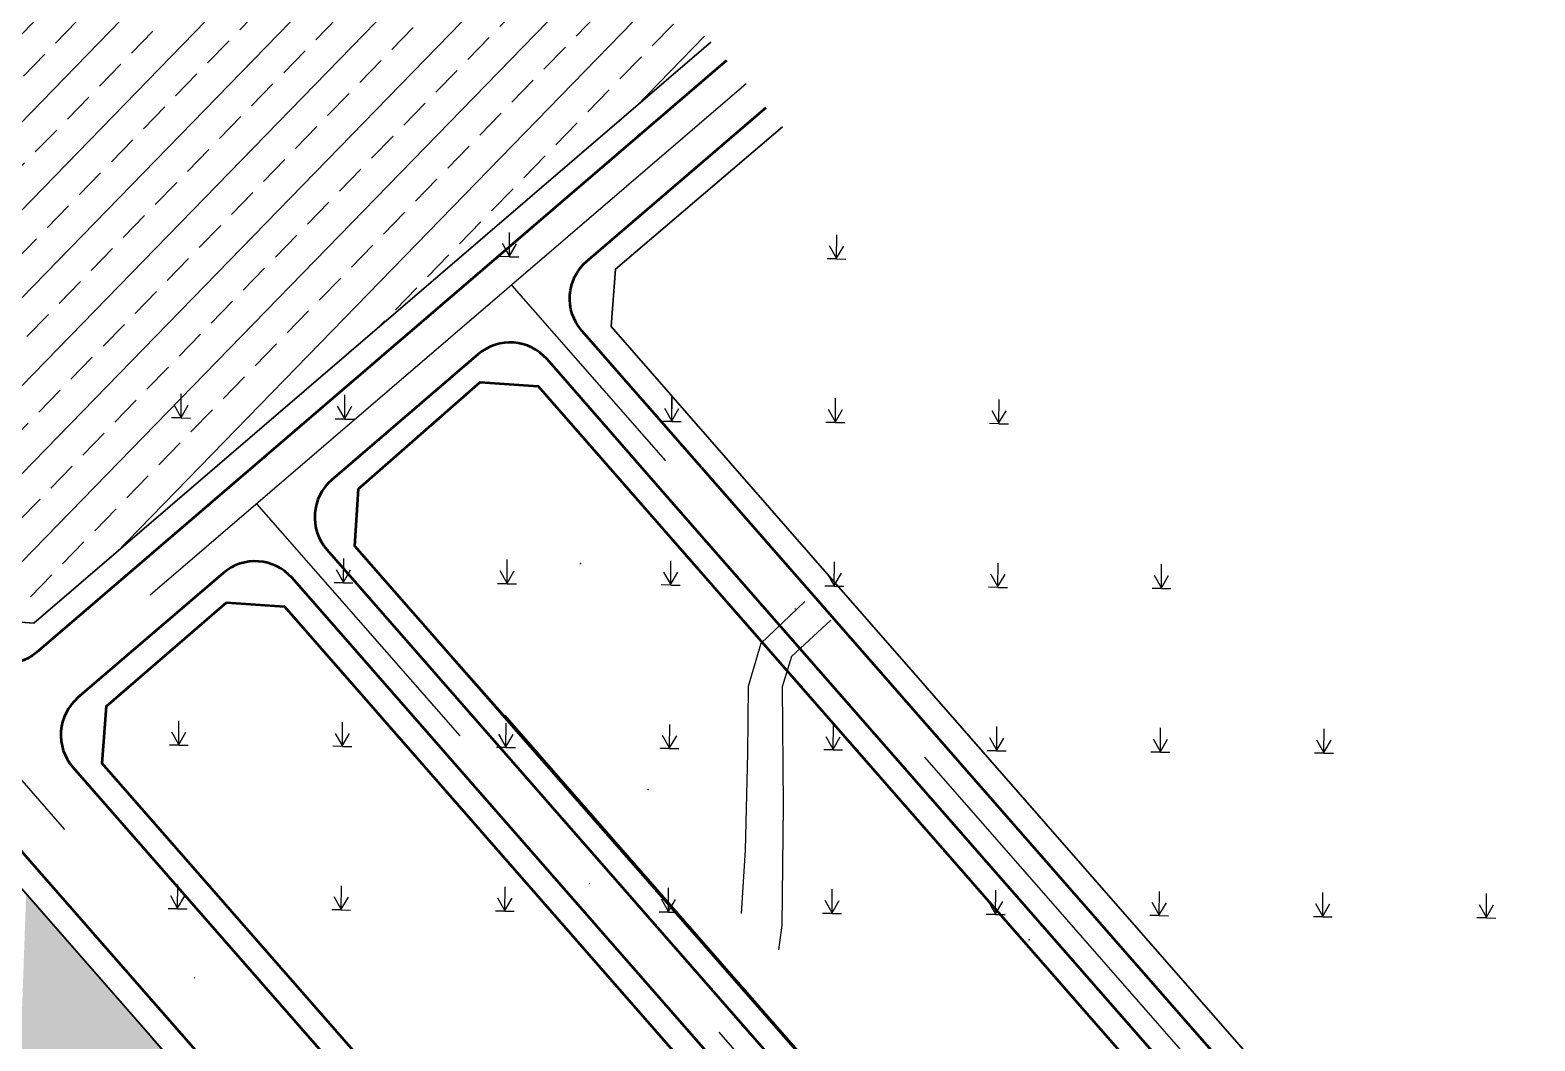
# Model space of a CAD drawing. Extents: x 577299 to 581055, y 2342699 to 2346415.
# Drawn here: x 579145.6 to 579329.5, y 2345223.4 to 2345346.9 of the extents above; entities that cross this region are included whole.
import ezdxf

# ---------------------------------------------------------------- set-up
doc = ezdxf.new("R2010")
doc.units = 0
doc.header["$LTSCALE"] = 10
doc.header["$MEASUREMENT"] = 0
doc.linetypes.add('ACAD_ISO10W100', pattern=[18, 12, -3, 0, -3])
doc.linetypes.add('CENTER', pattern=[2, 1.25, -0.25, 0.25, -0.25])
for name, color, linetype, lineweight in [('1-hchungcu', 40, 'Continuous', 35), ('bo-chungcu-tt', 30, 'Continuous', 25), ('bo-tdc', 32, 'Continuous', 50), ('whe', 142, 'Continuous', 35), ('wlong-duong', 40, 'Continuous', 53)]:
    doc.layers.add(name, color=color, linetype=linetype, lineweight=lineweight)
for name, color, linetype in [('BoCo', 103, 'Continuous'), ('CAY-NN', 3, 'Continuous'), ('cayxanh', 74, 'Continuous'), ('POINT', 8, 'Continuous'), ('THUA', 60, 'Continuous'), ('Tim dg', 6, 'CENTER')]:
    doc.layers.add(name, color=color, linetype=linetype)

msp = doc.modelspace()

# ---------------------------------------------------------------- hatches: boundary and pattern name
at = {"layer": '1-hchungcu', "extrusion": (-8.80861e-05, -0.0001149, 1)}
h = msp.add_hatch(dxfattribs=at)
h.set_pattern_fill('BRASS', color=256, scale=30, angle=225.7777, style=0)
h.set_pattern_definition([(225.7776545, (-1471791.123, 1069184.581), (5.374789927, -5.23083485), []), (225.7776545, (-1471788.435, 1069181.966), (5.374789927, -5.23083485), [3.75, -1.875])])
h.paths.add_polyline_path([(579141.79, 2345430.14), (579068.9, 2345362.66), (579068.46, 2345355.59), (579138.96, 2345274.98), (579146.09, 2345274.47), (579228.8, 2345345.47)])
edge = h.paths.add_edge_path()
edge.add_line((579196.52, 2345376.88), (579182.86, 2345390.18))
edge.add_arc((579201.95, 2345396.13), 20, 197.3091, 254.2462)
at = {"layer": 'cayxanh'}
h = msp.add_hatch(dxfattribs=at)
h.set_pattern_fill('STARS', color=256, scale=10, angle=-0.4178, style=0)
h.set_pattern_definition([(318.2147, (579255.8356, 2345385.644), (1.442672, 1.614372), [1.25, -1.25]), (18.2147, (579255.8356, 2345385.644), (-0.676752, 2.056577), [1.25, -1.25]), (78.2147, (579257.023, 2345386.0348), (-2.119423, 0.442204), [1.25, -1.25])])
h.paths.add_polyline_path([(579145.07, 2345241.36), (579143.83, 2345206.36), (579207.52, 2345129.46), (579246.61, 2345125.28)])

# ---------------------------------------------------------------- linework, layer by layer
at = {"layer": 'bo-chungcu-tt', "extrusion": (-8.80861e-05, -0.0001149, 1), "elevation": 1.01}
msp.add_lwpolyline([(579228.8, 2345345.47), (579146.09, 2345274.47), (579138.96, 2345274.98), (579068.46, 2345355.59), (579068.9, 2345362.66), (579141.79, 2345430.14)], dxfattribs=at)
at = {"layer": 'bo-tdc', "extrusion": (-8.80861e-05, -0.0001149, 1), "elevation": 1.01}
for points in [[(579409.73, 2345072.46), (579409.26, 2345065.41), (579394.51, 2345052.51), (579387.46, 2345052.98), (579185.28, 2345283.86), (579185.73, 2345290.9), (579200.61, 2345303.91), (579207.67, 2345303.44)], [(579169.6, 2345276.99), (579176.68, 2345276.49), (579378.82, 2345045.42), (579378.35, 2345038.37), (579363.74, 2345025.6), (579356.69, 2345026.07), (579154.4, 2345257.31), (579154.9, 2345264.34)]]:
    msp.add_lwpolyline(points, close=True, dxfattribs=at)
at = {"layer": 'BoCo', "elevation": 0}
msp.add_lwpolyline([(579652.27, 2344619.07), (579675.08, 2344647.2), (579674.8, 2344653.17), (579562.43, 2344767.7, -0.011582), (579517.67, 2344815.49), (579352.84, 2345003.84), (579280.27, 2345086.8), (578917.04, 2345502.02), (578911.48, 2345502.3), (578901.56, 2345493.09), (578900.97, 2345480.26), (578975.96, 2345396.36), (579070.51, 2345290.57), (579116.61, 2345238.99), (579129.09, 2345224.15), (579235.3, 2345095.92), (579351.68, 2344955.79), (579415.84, 2344882.64), (579488.56, 2344799.73), (579607.78, 2344663.82), (579647.11, 2344618.97)], format="xyb", close=True, dxfattribs=at)
at = {"layer": 'CAY-NN', "ltscale": 0.5, "extrusion": (0.002986, 0.010064, 0.999945)}
for p, q in [((579204.14, 2345319.34), (579204.16, 2345322.22)), ((579204.14, 2345319.33), (579204.16, 2345322.21)), ((579204.14, 2345319.33), (579203.29, 2345320.84)), ((579204.14, 2345319.34), (579203.29, 2345320.84)), ((579204.14, 2345319.33), (579205.02, 2345320.83)), ((579204.14, 2345319.34), (579205.02, 2345320.83)), ((579244.14, 2345319.06), (579243.29, 2345320.56)), ((579244.14, 2345319.06), (579244.16, 2345321.94)), ((579244.14, 2345319.06), (579245.02, 2345320.55)), ((579204.14, 2345319.25), (579202.99, 2345319.26)), ((579204.14, 2345319.25), (579202.99, 2345319.26)), ((579204.14, 2345319.25), (579205.3, 2345319.24)), ((579204.14, 2345319.25), (579205.29, 2345319.24)), ((579244.14, 2345318.97), (579242.99, 2345318.98)), ((579244.14, 2345318.97), (579245.29, 2345318.96)), ((579164.01, 2345299.61), (579164.03, 2345302.49)), ((579164.01, 2345299.61), (579164.03, 2345302.49)), ((579184.01, 2345299.48), (579184.02, 2345302.36)), ((579184.01, 2345299.48), (579184.03, 2345302.35)), ((579224, 2345299.2), (579224.02, 2345302.08)), ((579224.01, 2345299.2), (579224.03, 2345302.08)), ((579244, 2345299.06), (579244.02, 2345301.94)), ((579164.01, 2345299.61), (579163.15, 2345301.12)), ((579164.01, 2345299.61), (579163.15, 2345301.12)), ((579164.01, 2345299.61), (579164.88, 2345301.1)), ((579164.01, 2345299.61), (579164.88, 2345301.1)), ((579184.01, 2345299.48), (579183.15, 2345300.98)), ((579184.01, 2345299.48), (579183.15, 2345300.98)), ((579184.01, 2345299.48), (579184.88, 2345300.97)), ((579184.01, 2345299.48), (579184.88, 2345300.97)), ((579224.01, 2345299.2), (579223.15, 2345300.7)), ((579224, 2345299.2), (579223.15, 2345300.7)), ((579224, 2345299.2), (579224.88, 2345300.69)), ((579224.01, 2345299.2), (579224.88, 2345300.69)), ((579244, 2345299.06), (579243.15, 2345300.56)), ((579244, 2345299.06), (579244.88, 2345300.55)), ((579264, 2345298.92), (579263.15, 2345300.42)), ((579264, 2345298.92), (579264.02, 2345301.8)), ((579264, 2345298.92), (579264.88, 2345300.41)), ((579164, 2345299.53), (579162.85, 2345299.53)), ((579164.01, 2345299.53), (579162.86, 2345299.53)), ((579164, 2345299.53), (579165.16, 2345299.52)), ((579164.01, 2345299.53), (579165.16, 2345299.52)), ((579184.01, 2345299.39), (579182.85, 2345299.4)), ((579184, 2345299.39), (579182.85, 2345299.4)), ((579184, 2345299.39), (579185.16, 2345299.38)), ((579184.01, 2345299.39), (579185.16, 2345299.38)), ((579224.01, 2345299.11), (579222.85, 2345299.12)), ((579224, 2345299.11), (579222.85, 2345299.12)), ((579224, 2345299.11), (579225.16, 2345299.1)), ((579224.01, 2345299.11), (579225.16, 2345299.1)), ((579244, 2345298.97), (579242.85, 2345298.98)), ((579244, 2345298.97), (579245.15, 2345298.96)), ((579264, 2345298.83), (579262.85, 2345298.84)), ((579264, 2345298.83), (579265.15, 2345298.82)), ((579183.87, 2345279.48), (579183.89, 2345282.36)), ((579183.87, 2345279.48), (579183.89, 2345282.36)), ((579203.87, 2345279.34), (579203.89, 2345282.22)), ((579203.87, 2345279.34), (579203.89, 2345282.22)), ((579223.87, 2345279.2), (579223.89, 2345282.08)), ((579223.87, 2345279.2), (579223.89, 2345282.08)), ((579243.87, 2345279.06), (579243.89, 2345281.94)), ((579263.86, 2345278.92), (579263.88, 2345281.8)), ((579283.86, 2345278.78), (579283.88, 2345281.66)), ((579183.87, 2345279.48), (579183.01, 2345280.98)), ((579183.87, 2345279.48), (579183.02, 2345280.98)), ((579183.87, 2345279.48), (579184.74, 2345280.97)), ((579183.87, 2345279.48), (579184.74, 2345280.97)), ((579203.87, 2345279.34), (579203.01, 2345280.84)), ((579203.87, 2345279.34), (579203.01, 2345280.84)), ((579203.87, 2345279.34), (579204.74, 2345280.83)), ((579203.87, 2345279.34), (579204.74, 2345280.83)), ((579223.87, 2345279.2), (579223.01, 2345280.7)), ((579223.87, 2345279.2), (579223.01, 2345280.7)), ((579223.87, 2345279.2), (579224.74, 2345280.69)), ((579223.87, 2345279.2), (579224.74, 2345280.69)), ((579243.87, 2345279.06), (579243.01, 2345280.56)), ((579243.87, 2345279.06), (579243.01, 2345280.56)), ((579243.87, 2345279.06), (579244.74, 2345280.55)), ((579243.87, 2345279.06), (579244.74, 2345280.55)), ((579263.86, 2345278.92), (579263.01, 2345280.42)), ((579263.86, 2345278.92), (579264.74, 2345280.41)), ((579283.86, 2345278.78), (579283.01, 2345280.29)), ((579283.86, 2345278.78), (579284.74, 2345280.27)), ((579183.87, 2345279.39), (579182.71, 2345279.4)), ((579183.87, 2345279.39), (579182.72, 2345279.4)), ((579183.87, 2345279.39), (579185.02, 2345279.38)), ((579183.87, 2345279.39), (579185.02, 2345279.38)), ((579203.87, 2345279.25), (579202.71, 2345279.26)), ((579203.87, 2345279.25), (579202.72, 2345279.26)), ((579203.87, 2345279.25), (579205.02, 2345279.24)), ((579203.87, 2345279.25), (579205.02, 2345279.24)), ((579223.87, 2345279.11), (579222.71, 2345279.12)), ((579223.87, 2345279.11), (579222.72, 2345279.12)), ((579223.87, 2345279.11), (579225.02, 2345279.1)), ((579223.87, 2345279.11), (579225.02, 2345279.1)), ((579243.87, 2345278.97), (579242.71, 2345278.98)), ((579243.86, 2345278.97), (579242.71, 2345278.98)), ((579243.86, 2345278.97), (579245.02, 2345278.97)), ((579243.87, 2345279.06), (579243.87, 2345279.36)), ((579243.87, 2345278.97), (579245.02, 2345278.96)), ((579263.86, 2345278.83), (579262.71, 2345278.84)), ((579263.86, 2345278.83), (579265.02, 2345278.83)), ((579283.86, 2345278.7), (579282.71, 2345278.7)), ((579283.86, 2345278.7), (579285.02, 2345278.69)), ((579163.73, 2345259.62), (579163.75, 2345262.5)), ((579163.73, 2345259.62), (579163.75, 2345262.5)), ((579183.73, 2345259.48), (579183.75, 2345262.36)), ((579183.73, 2345259.48), (579183.75, 2345262.36)), ((579203.73, 2345259.34), (579203.75, 2345262.22)), ((579203.73, 2345259.34), (579203.75, 2345262.22)), ((579223.73, 2345259.2), (579223.75, 2345262.08)), ((579223.73, 2345259.2), (579223.75, 2345262.08)), ((579243.73, 2345259.06), (579243.75, 2345261.94)), ((579243.73, 2345259.06), (579243.75, 2345261.94)), ((579263.73, 2345258.92), (579263.75, 2345261.8)), ((579263.73, 2345258.92), (579263.75, 2345261.8)), ((579283.73, 2345258.78), (579283.75, 2345261.66)), ((579303.73, 2345258.65), (579303.75, 2345261.53)), ((579163.73, 2345259.53), (579162.58, 2345259.54)), ((579163.73, 2345259.53), (579162.58, 2345259.54)), ((579163.73, 2345259.62), (579162.88, 2345261.12)), ((579163.73, 2345259.62), (579162.88, 2345261.12)), ((579163.73, 2345259.62), (579164.61, 2345261.11)), ((579163.73, 2345259.62), (579164.6, 2345261.11)), ((579183.73, 2345259.48), (579182.87, 2345260.98)), ((579183.73, 2345259.48), (579182.88, 2345260.98)), ((579183.73, 2345259.48), (579184.6, 2345260.97)), ((579183.73, 2345259.48), (579184.6, 2345260.97)), ((579203.73, 2345259.34), (579202.87, 2345260.84)), ((579203.73, 2345259.34), (579202.88, 2345260.84)), ((579203.73, 2345259.34), (579204.6, 2345260.83)), ((579203.73, 2345259.34), (579204.6, 2345260.83)), ((579223.73, 2345259.2), (579222.87, 2345260.7)), ((579223.73, 2345259.2), (579222.88, 2345260.7)), ((579223.73, 2345259.2), (579224.6, 2345260.69)), ((579223.73, 2345259.2), (579224.6, 2345260.69)), ((579243.73, 2345259.06), (579242.87, 2345260.56)), ((579243.73, 2345259.06), (579242.88, 2345260.56)), ((579243.73, 2345259.06), (579244.6, 2345260.55)), ((579243.73, 2345259.06), (579244.6, 2345260.55)), ((579263.73, 2345258.92), (579262.87, 2345260.43)), ((579263.73, 2345258.92), (579262.87, 2345260.43)), ((579263.73, 2345258.92), (579264.6, 2345260.41)), ((579263.73, 2345258.92), (579264.6, 2345260.41)), ((579283.73, 2345258.78), (579282.87, 2345260.29)), ((579283.73, 2345258.78), (579284.6, 2345260.28)), ((579303.73, 2345258.65), (579302.87, 2345260.15)), ((579303.73, 2345258.65), (579304.6, 2345260.14)), ((579163.73, 2345259.53), (579164.88, 2345259.52)), ((579163.73, 2345259.53), (579164.88, 2345259.52)), ((579183.73, 2345259.39), (579182.58, 2345259.4)), ((579183.73, 2345259.39), (579182.58, 2345259.4)), ((579183.73, 2345259.39), (579184.88, 2345259.38)), ((579183.73, 2345259.39), (579184.88, 2345259.38)), ((579203.73, 2345259.25), (579202.58, 2345259.26)), ((579203.73, 2345259.25), (579202.58, 2345259.26)), ((579203.73, 2345259.25), (579204.88, 2345259.24)), ((579203.73, 2345259.25), (579204.88, 2345259.24)), ((579223.73, 2345259.11), (579222.57, 2345259.12)), ((579223.73, 2345259.11), (579222.58, 2345259.12)), ((579223.73, 2345259.11), (579224.88, 2345259.1)), ((579223.73, 2345259.11), (579224.88, 2345259.11)), ((579243.73, 2345258.97), (579242.57, 2345258.98)), ((579243.73, 2345258.97), (579242.58, 2345258.98)), ((579243.73, 2345258.97), (579244.88, 2345258.97)), ((579243.73, 2345258.97), (579244.88, 2345258.97)), ((579263.73, 2345258.84), (579262.57, 2345258.84)), ((579263.73, 2345258.84), (579262.58, 2345258.84)), ((579263.73, 2345258.84), (579264.88, 2345258.83)), ((579263.73, 2345258.84), (579264.88, 2345258.83)), ((579283.73, 2345258.7), (579282.57, 2345258.7)), ((579283.73, 2345258.7), (579284.88, 2345258.69)), ((579303.72, 2345258.56), (579302.57, 2345258.57)), ((579303.72, 2345258.56), (579304.88, 2345258.55)), ((579163.59, 2345239.62), (579163.61, 2345242.5)), ((579163.59, 2345239.62), (579163.61, 2345242.5)), ((579183.59, 2345239.48), (579183.61, 2345242.36)), ((579183.59, 2345239.48), (579183.61, 2345242.36)), ((579203.59, 2345239.34), (579203.61, 2345242.22)), ((579203.59, 2345239.34), (579203.61, 2345242.22)), ((579223.59, 2345239.2), (579223.61, 2345242.08)), ((579223.59, 2345239.2), (579223.61, 2345242.08)), ((579243.59, 2345239.06), (579243.61, 2345241.94)), ((579243.59, 2345239.06), (579243.61, 2345241.94)), ((579263.59, 2345238.92), (579263.61, 2345241.8)), ((579263.59, 2345238.92), (579263.61, 2345241.8)), ((579283.59, 2345238.79), (579283.61, 2345241.67)), ((579283.59, 2345238.79), (579283.61, 2345241.67)), ((579303.59, 2345238.65), (579303.61, 2345241.53)), ((579323.59, 2345238.51), (579323.61, 2345241.39)), ((579163.59, 2345239.53), (579162.44, 2345239.54)), ((579163.59, 2345239.53), (579162.44, 2345239.54)), ((579163.59, 2345239.62), (579162.74, 2345241.12)), ((579163.59, 2345239.62), (579162.74, 2345241.12)), ((579163.59, 2345239.62), (579164.47, 2345241.11)), ((579163.59, 2345239.62), (579164.47, 2345241.11)), ((579163.59, 2345239.53), (579164.74, 2345239.52)), ((579163.59, 2345239.53), (579164.74, 2345239.52)), ((579183.59, 2345239.39), (579182.44, 2345239.4)), ((579183.59, 2345239.39), (579182.44, 2345239.4)), ((579183.59, 2345239.48), (579182.74, 2345240.98)), ((579183.59, 2345239.48), (579182.74, 2345240.98)), ((579183.59, 2345239.48), (579184.47, 2345240.97)), ((579183.59, 2345239.48), (579184.46, 2345240.97)), ((579183.59, 2345239.39), (579184.74, 2345239.38)), ((579183.59, 2345239.39), (579184.74, 2345239.38)), ((579203.59, 2345239.34), (579202.74, 2345240.84)), ((579203.59, 2345239.34), (579202.74, 2345240.84)), ((579203.59, 2345239.34), (579204.47, 2345240.83)), ((579203.59, 2345239.34), (579204.46, 2345240.83)), ((579223.59, 2345239.2), (579222.74, 2345240.7)), ((579223.59, 2345239.2), (579222.74, 2345240.7)), ((579223.59, 2345239.2), (579224.47, 2345240.69)), ((579223.59, 2345239.2), (579224.46, 2345240.69)), ((579243.59, 2345239.06), (579242.74, 2345240.57)), ((579243.59, 2345239.06), (579242.74, 2345240.57)), ((579243.59, 2345239.06), (579244.47, 2345240.55)), ((579243.59, 2345239.06), (579244.46, 2345240.55)), ((579263.59, 2345238.92), (579262.73, 2345240.43)), ((579263.59, 2345238.92), (579262.74, 2345240.43)), ((579263.59, 2345238.92), (579264.46, 2345240.42)), ((579263.59, 2345238.92), (579264.46, 2345240.41)), ((579283.59, 2345238.79), (579282.73, 2345240.29)), ((579283.59, 2345238.79), (579282.74, 2345240.29)), ((579283.59, 2345238.79), (579284.46, 2345240.28)), ((579283.59, 2345238.79), (579284.46, 2345240.28)), ((579303.59, 2345238.65), (579302.73, 2345240.15)), ((579303.59, 2345238.65), (579304.46, 2345240.14)), ((579323.59, 2345238.51), (579322.73, 2345240.01)), ((579323.59, 2345238.51), (579324.46, 2345240)), ((579203.59, 2345239.25), (579202.44, 2345239.26)), ((579203.59, 2345239.25), (579202.44, 2345239.26)), ((579203.59, 2345239.25), (579204.74, 2345239.25)), ((579203.59, 2345239.25), (579204.74, 2345239.25)), ((579223.59, 2345239.11), (579222.44, 2345239.12)), ((579223.59, 2345239.11), (579222.44, 2345239.12)), ((579223.59, 2345239.11), (579224.74, 2345239.11)), ((579223.59, 2345239.11), (579224.74, 2345239.11)), ((579243.59, 2345238.98), (579242.44, 2345238.98)), ((579243.59, 2345238.98), (579242.44, 2345238.98)), ((579243.59, 2345238.98), (579244.74, 2345238.97)), ((579243.59, 2345238.98), (579244.74, 2345238.97)), ((579263.59, 2345238.84), (579262.44, 2345238.85)), ((579263.59, 2345238.84), (579262.44, 2345238.84)), ((579263.59, 2345238.84), (579264.74, 2345238.83)), ((579263.59, 2345238.84), (579264.74, 2345238.83)), ((579283.59, 2345238.7), (579282.44, 2345238.71)), ((579283.59, 2345238.7), (579282.44, 2345238.71)), ((579283.59, 2345238.7), (579284.74, 2345238.69)), ((579283.59, 2345238.7), (579284.74, 2345238.69)), ((579303.59, 2345238.56), (579302.43, 2345238.57)), ((579303.59, 2345238.56), (579304.74, 2345238.55)), ((579323.59, 2345238.42), (579322.43, 2345238.43)), ((579323.59, 2345238.42), (579324.74, 2345238.41))]:
    msp.add_line(p, q, dxfattribs=at)
at = {"layer": 'POINT', "extrusion": (0.002986, 0.010064, 0.999945)}
for p in [(579212.82, 2345281.73, 1.93), (579221.11, 2345254.13, 2.18), (579267.7, 2345235.75, 2.23)]:
    msp.add_point(p, dxfattribs=at)
at = {"layer": 'THUA', "extrusion": (-8.80861e-05, -0.0001149, 1), "elevation": 0.85}
for points in [[(579240.3, 2345277.1), (579234.92, 2345271.97), (579233.35, 2345266.71), (579233.29, 2345258.58), (579232.99, 2345246.72), (579232.5, 2345238.96)], [(579243.47, 2345274.85), (579238.65, 2345270.4), (579237.53, 2345266.68), (579237.65, 2345252.18), (579237.47, 2345237.53), (579237.08, 2345234.53)]]:
    msp.add_lwpolyline(points, dxfattribs=at)
at = {"layer": 'Tim dg', "linetype": 'ACAD_ISO10W100', "ltscale": 0.8, "extrusion": (-8.80861e-05, -0.0001149, 1)}
msp.add_line((579529.33, 2344815.38), (578908.9, 2345524.61), dxfattribs=at)
at = {"layer": 'Tim dg', "linetype": 'ACAD_ISO10W100', "ltscale": 0.8, "extrusion": (0.000944203, 0.01032, 0.999946)}
msp.add_line((579233.1, 2345340.36), (579139.96, 2345260.49), dxfattribs=at)
at = {"layer": 'Tim dg', "linetype": 'ACAD_ISO10W100', "ltscale": 0.8, "extrusion": (-8.80861e-05, -0.0001149, 1), "elevation": 1.01}
for points in [[(579602.8, 2344860.48), (579204.48, 2345315.8)], [(579577.65, 2344826.85), (579173.31, 2345289.07)]]:
    msp.add_lwpolyline(points, dxfattribs=at)
at = {"layer": 'whe'}
msp.add_line((579160.5, 2345223.71, 321.49), (578917.04, 2345502.02), dxfattribs=at)
at = {"layer": 'whe', "extrusion": (-8.80861e-05, -0.0001149, 1)}
for p, q in [((579409.73, 2345072.48), (579227.63, 2345280.65)), ((579409.73, 2345072.48), (579227.63, 2345280.65)), ((579203.58, 2345263.21), (579387.46, 2345053)), ((579203.58, 2345263.21), (579387.46, 2345053))]:
    msp.add_line(p, q, dxfattribs=at)
at = {"layer": 'whe'}
msp.add_lwpolyline([(578917.04, 2345502.02), (579160.5, 2345223.71), (579517.64, 2344815.45), (579527.91, 2344803.71), (579674.8, 2344653.17), (579675.08, 2344647.2), (579652.27, 2344619.07), (579647.11, 2344618.97), (579346, 2344962.26), (579119.21, 2345236.08), (578900.97, 2345480.26), (578901.56, 2345493.09), (578911.48, 2345502.3)], close=True, dxfattribs=at)
at = {"layer": 'whe', "extrusion": (-8.80861e-05, -0.0001149, 1), "elevation": 1.01}
for points in [[(579228.79, 2345345.48), (579146.03, 2345274.47), (579138.95, 2345274.98), (579068.48, 2345355.53), (579068.85, 2345362.69), (579141.74, 2345430.19)], [(579228.79, 2345345.48), (579146.03, 2345274.47), (579138.95, 2345274.98), (579068.48, 2345355.53), (579068.85, 2345362.69), (579141.74, 2345430.19)], [(579237.58, 2345335.15), (579217.16, 2345317.75), (579216.63, 2345310.74), (579240.73, 2345283.09)], [(579237.58, 2345335.15), (579217.16, 2345317.75), (579216.63, 2345310.74), (579240.73, 2345283.09)], [(579203.58, 2345263.19), (579185.28, 2345283.86), (579185.73, 2345290.9), (579200.61, 2345303.91), (579207.67, 2345303.44), (579227.62, 2345280.63)], [(579203.58, 2345263.19), (579185.28, 2345283.86), (579185.73, 2345290.9), (579200.61, 2345303.91), (579207.67, 2345303.44), (579227.62, 2345280.63)], [(579415.09, 2345083.77), (579240.73, 2345283.09)], [(579415.09, 2345083.77), (579240.73, 2345283.09)], [(579154.4, 2345257.31), (579154.4, 2345257.31), (579154.9, 2345264.34), (579169.6, 2345276.99), (579176.68, 2345276.49), (579176.68, 2345276.49)], [(579154.4, 2345257.31), (579154.4, 2345257.31), (579154.9, 2345264.34), (579169.6, 2345276.99), (579176.68, 2345276.49), (579176.68, 2345276.49)], [(579154.4, 2345257.31), (579356.69, 2345026.07), (579363.74, 2345025.6), (579378.35, 2345038.37), (579378.82, 2345045.42), (579176.68, 2345276.49)], [(579154.4, 2345257.31), (579356.69, 2345026.07), (579363.74, 2345025.6), (579378.35, 2345038.37), (579378.82, 2345045.42), (579176.68, 2345276.49)], [(579517.67, 2344815.47), (579160.52, 2345223.73)]]:
    msp.add_lwpolyline(points, dxfattribs=at)
at = {"layer": 'wlong-duong', "extrusion": (-8.80861e-05, -0.0001149, 1), "elevation": 1.01}
for points in [[(579230.7, 2345343.23), (579146.35, 2345270.89, -0.411481), (579137.92, 2345271.5), (579064.7, 2345355.29, -0.405741), (579065.14, 2345363.64), (579139.42, 2345432.45)], [(579227.64, 2345293.51), (579213.03, 2345310.21, -0.417108), (579213.64, 2345318.71), (579235.57, 2345337.52)], [(579227.64, 2345293.51), (579213.03, 2345310.21, -0.417108), (579213.64, 2345318.71), (579235.57, 2345337.52)], [(579223.76, 2345289.6), (579208.78, 2345306.72, 0.411326), (579200.36, 2345307.33), (579182.46, 2345291.98, 0.417108), (579181.85, 2345283.47), (579208.57, 2345252.93)], [(579223.76, 2345289.6), (579208.78, 2345306.72, 0.411326), (579200.36, 2345307.33), (579182.46, 2345291.98, 0.417108), (579181.85, 2345283.47), (579208.57, 2345252.93)], [(579227.64, 2345293.51), (579419.41, 2345074.29, 0.414214), (579423.64, 2345074.01), (579429.46, 2345079.1, 0.37804), (579429.97, 2345083.03), (579390.27, 2345141.86), (579337.69, 2345239.49)], [(579227.64, 2345293.51), (579419.41, 2345074.29, 0.414214), (579423.64, 2345074.01), (579429.46, 2345079.1, 0.37804), (579429.97, 2345083.03), (579390.27, 2345141.86), (579337.69, 2345239.49)], [(579208.57, 2345252.93), (579386.52, 2345049.51, 0.414214), (579394.99, 2345048.94), (579412.73, 2345064.46, 0.414214), (579413.3, 2345072.93), (579223.76, 2345289.6)], [(579208.57, 2345252.93), (579386.52, 2345049.51, 0.414214), (579394.99, 2345048.94), (579412.73, 2345064.46, 0.414214), (579413.3, 2345072.93), (579223.76, 2345289.6)], [(579177.6, 2345279.99), (579177.6, 2345279.99, 0.411326), (579169.18, 2345280.59), (579151.42, 2345265.36, 0.417108), (579150.81, 2345256.86), (579150.81, 2345256.86)], [(579177.6, 2345279.99), (579177.6, 2345279.99, 0.411326), (579169.18, 2345280.59), (579151.42, 2345265.36, 0.417108), (579150.81, 2345256.86), (579150.81, 2345256.86)], [(579150.81, 2345256.86), (579355.75, 2345022.59, 0.414214), (579364.21, 2345022.02), (579381.82, 2345037.42, 0.414214), (579382.39, 2345045.89), (579177.6, 2345279.99)], [(579150.81, 2345256.86), (579355.75, 2345022.59, 0.414214), (579364.21, 2345022.02), (579381.82, 2345037.42, 0.414214), (579382.39, 2345045.89), (579177.6, 2345279.99)]]:
    msp.add_lwpolyline(points, format="xyb", dxfattribs=at)
msp.add_lwpolyline([(579520.39, 2344816.91), (579135.62, 2345256.76)], dxfattribs=at)

doc.saveas('drawing.dxf')
